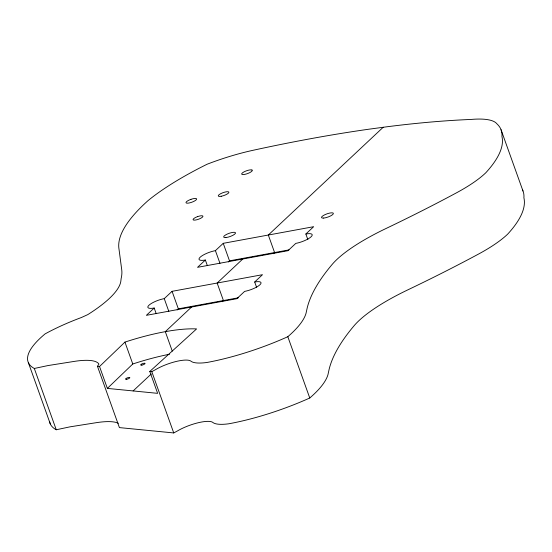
<?xml version="1.0" encoding="UTF-8"?>
<svg xmlns="http://www.w3.org/2000/svg" width="552" height="552" viewBox="0 0 552 552"><rect width="100%" height="100%" fill="white"/><g stroke="black" fill="none" stroke-linecap="round" stroke-linejoin="round"><path stroke-width="0.83" d="M522.53 189.964A197.899 52.55 -19.7 0 1 523.896 197.788A257.411 68.358 -19.7 0 1 507.736 234.069A94.157 25.006 -19.7 0 1 478.046 254.327A589.35 156.506 -19.7 0 1 407.914 289.821A114.209 30.325 -19.7 0 0 354.129 325.694A500.94 133.025 -19.7 0 0 329.137 369.253L327.985 374.58A156.899 41.662 -19.7 0 1 309.762 397.999A104.08 27.641 -19.7 0 1 228.742 423.791A39.986 10.619 -19.7 0 1 212.858 422.452A22.887 6.079 -19.7 0 0 177.406 430.974L173.742 432.94L119.404 427.6L97.462 366.307L98.925 364.134A53.551 14.221 -19.7 0 0 74.996 361.284L48.065 365.548L34.314 368.467L56.256 429.76L70.007 426.841L96.938 422.577A53.551 14.221 -19.7 0 1 118.342 423.253M99.532 366.514L124.938 342.102A97.145 25.799 -19.7 0 1 164.786 331.752L170.844 330.724A97.145 25.799 -19.7 0 1 196.581 328.923L149.799 371.455L157.637 393.341L107.371 388.401L99.532 366.514L97.462 366.307M107.371 388.401L132.777 363.989A97.145 25.799 -19.7 0 1 169.505 354.239M191.585 307.015L165.31 331.662L172.272 351.12M242.749 259.019L217.15 283.031L223.422 300.543L222.173 301.716M383.191 127.277L268.32 235.035L274.585 252.547M205.358 260.026L197.54 267.334L287.965 250.705L295.789 243.397A12.061 3.202 -19.7 0 0 311.052 236.815A12.061 3.202 -19.7 0 0 305.842 234L313.667 226.693L223.243 243.328L215.418 250.636A12.061 3.202 -19.7 0 0 200.155 257.211A12.061 3.202 -19.7 0 0 205.358 260.026L207.352 265.602M154.194 308.023L146.37 315.33L236.801 298.701L244.619 291.394A12.061 3.202 -19.7 0 0 259.882 284.811A12.061 3.202 -19.7 0 0 254.679 281.996L262.497 274.696L172.072 291.325L164.255 298.632A12.061 3.202 -19.7 0 0 148.985 305.208A12.061 3.202 -19.7 0 0 154.194 308.023L156.188 313.598M228.307 261.965L229.508 260.841L288.958 249.904M177.137 309.962L178.344 308.837L238.54 297.763M273.468 253.692L274.723 252.519M133.129 390.933L151.262 373.994M149.799 371.455L151.8 371.648L155.464 369.688A22.887 6.079 -19.7 0 1 190.909 361.16A39.986 10.619 -19.7 0 0 206.793 362.498A104.08 27.641 -19.7 0 0 287.82 336.706A156.899 41.662 -19.7 0 0 306.036 313.288L307.195 307.961A500.94 133.025 -19.7 0 1 332.187 264.401A114.209 30.325 -19.7 0 1 385.965 228.528A589.35 156.506 -19.7 0 0 456.097 193.034A94.157 25.006 -19.7 0 0 485.788 172.776A257.411 68.358 -19.7 0 0 501.947 136.496A197.899 52.55 -19.7 0 0 497.945 124.869L495.827 122.723A78.184 20.762 -19.7 0 0 471.097 119.439A665.815 176.812 -19.7 0 0 387.2 126.739L369.074 129.175A665.815 176.812 -19.7 0 0 252.685 150.372A90.238 23.964 -19.7 0 0 207.152 164.213A168.636 44.781 -19.7 0 0 148.108 200.562A270.245 71.767 -19.7 0 0 119.011 249.187L121.744 269.9A270.418 71.808 -19.7 0 1 121.15 278.491L120.847 281.037A121.185 32.182 -19.7 0 1 87.775 314.612L81.413 317.51A84.194 22.356 -19.7 0 0 45.112 333.884A132.176 35.1 -19.7 0 0 34.314 368.467M501.03 129.699L522.979 190.992M305.842 234L307.843 239.575M287.82 336.706L309.762 397.999M254.679 281.996L256.673 287.571M223.243 243.328L229.508 260.841M215.418 250.636L219.979 263.366M172.072 291.325L178.344 308.837M164.255 298.632L168.808 311.362M151.8 371.648L173.742 432.94M124.938 342.102L132.777 363.989M28.352 362.602L50.294 423.895M56.256 429.76A132.176 35.1 -19.7 0 1 49.597 421.452M190.957 199.348L189.591 199.879A5.644 1.497 -19.7 0 0 186.259 202.984L186.88 203.157A5.644 1.497 -19.7 0 0 191.668 202.273L193.034 201.742A5.644 1.497 -19.7 0 0 196.36 198.63L195.746 198.465A5.644 1.497 -19.7 0 0 190.957 199.348M197.678 216.591L196.415 217.081A5.216 1.387 -19.7 0 0 193.172 219.827A5.216 1.387 -19.7 0 0 198.34 219.296L199.603 218.806A5.216 1.387 -19.7 0 0 202.846 216.06A5.216 1.387 -19.7 0 0 197.678 216.591M252.002 170.037L251.388 169.871A5.61 1.49 -19.7 0 0 244.626 171.569A5.61 1.49 -19.7 0 0 241.955 174.37L242.569 174.535A5.61 1.49 -19.7 0 0 249.332 172.838A5.61 1.49 -19.7 0 0 252.002 170.037M225.837 237.553A6.327 1.684 -19.7 0 0 235.497 233.254A6.327 1.684 -19.7 0 0 227.417 233.993A6.327 1.684 -19.7 0 0 225.837 237.553M126.712 379.265A2.305 0.614 -19.7 0 0 129.844 377.609A2.305 0.614 -19.7 0 0 126.463 378.23A2.305 0.614 -19.7 0 0 126.712 379.265M141.864 365.113A2.353 0.628 -19.7 0 0 145.066 363.423A2.353 0.628 -19.7 0 0 141.602 364.058A2.353 0.628 -19.7 0 0 141.864 365.113M221.228 196.257A5.651 1.497 -19.7 0 0 228.914 192.193A5.651 1.497 -19.7 0 0 220.607 193.724A5.651 1.497 -19.7 0 0 221.228 196.257M323.693 218.075A6.327 1.684 -19.7 0 0 333.353 213.776A6.327 1.684 -19.7 0 0 325.273 214.514A6.327 1.684 -19.7 0 0 323.693 218.075"/></g></svg>
